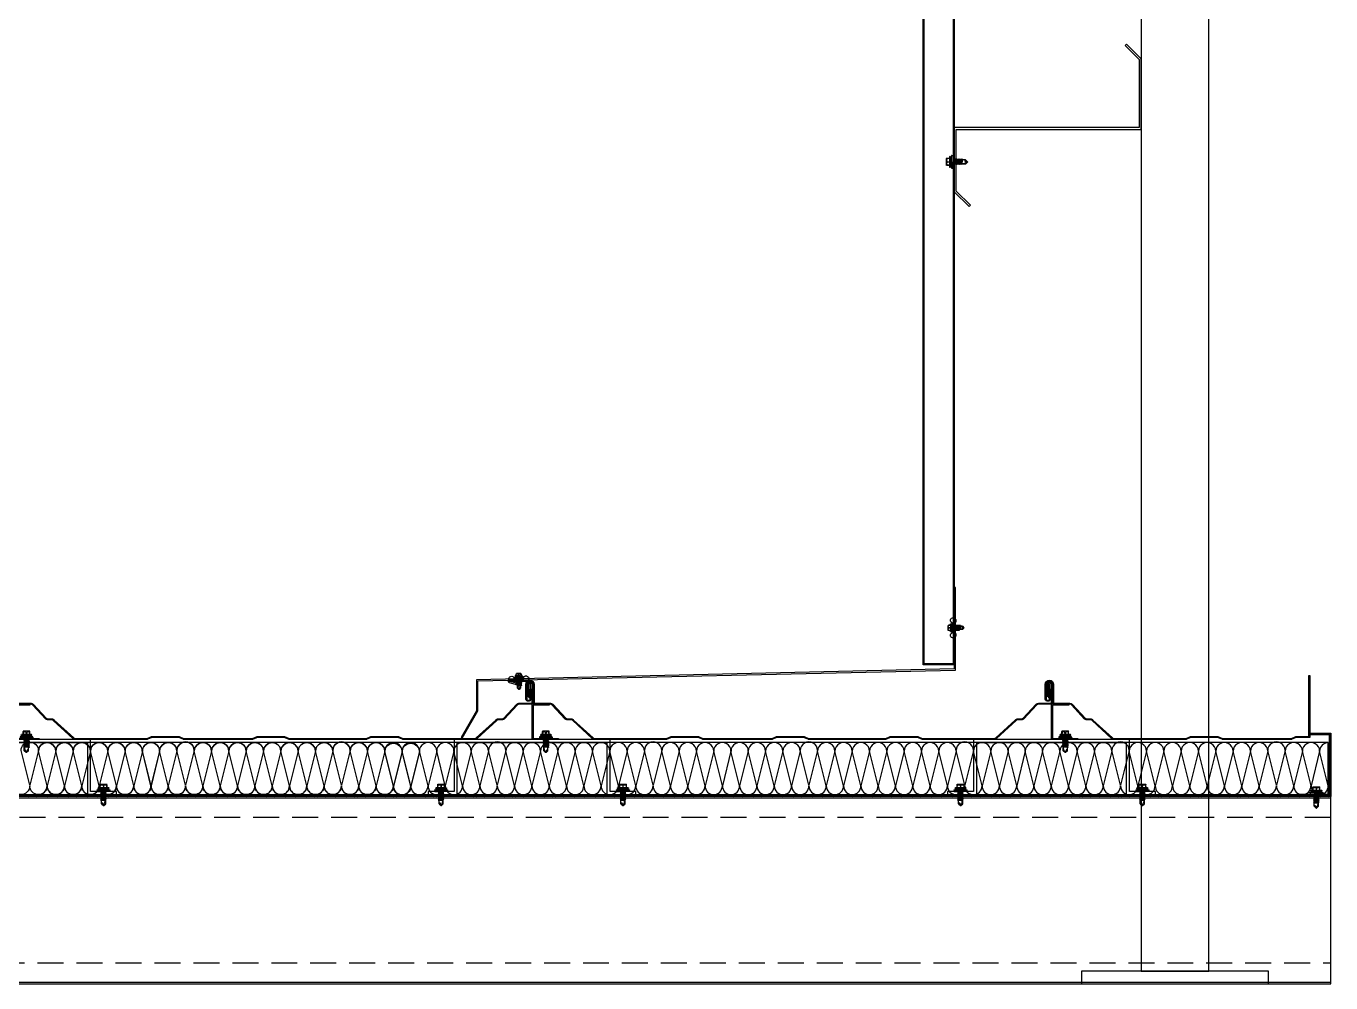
# Model space of a CAD drawing. Header units: inches. Extents: x 315041 to 662841, y -45540 to -35018.
# Drawn here: x 330966.52 to 330979.08, y -36212.27 to -36203.06 of the extents above; entities that cross this region are included whole.
import ezdxf

# ---------------------------------------------------------------- set-up
doc = ezdxf.new("R2010")
doc.units = ezdxf.units.IN
doc.header["$MEASUREMENT"] = 0
doc.linetypes.add('HIDDEN', pattern=[0.375, 0.25, -0.125])
for name, color, linetype in [('2', 2, 'Continuous'), ('3', 3, 'Continuous'), ('DIM', 8, 'Continuous'), ('flashing', 6, 'Continuous'), ('FLAT BAR', 1, 'Continuous'), ('STRUCTURE', 1, 'Continuous')]:
    doc.layers.add(name, color=color, linetype=linetype)

# ---------------------------------------------------------------- blocks, each defined once
blk = doc.blocks.new('Short_Self_drilling')
at = {"layer": 'STRUCTURE', "color": 1, "linetype": 'Continuous'}
for p, q in [((6.4, 1.7), (-6.4, 1.7)), ((5.1, 3.8), (-5.1, 3.8)), ((-2.6, 2.9), (-5.1, 2.9)), ((-3.4, 3.8), (-3.4, 6.8)), ((3, 7.2), (-3, 7.2)), ((2.6, 2.9), (-2.6, 2.9)), ((-2.1, 2.8), (-2.1, 2.9)), ((6.3, 0), (0, 0)), ((2.2, 2.8), (2.2, 2.9)), ((2.2, -0.5), (2.2, 0)), ((5.1, 2.9), (2.6, 2.9)), ((3.4, 3.8), (3.4, 6.8)), ((3, -1.2), (-2.7, -0.2)), ((3, -2.7), (-2.7, -1.8)), ((3, -4.2), (-2.7, -3.3)), ((3, -5.8), (-2.7, -4.8)), ((3, -7.3), (-2.7, -6.3)), ((-1.9, -8), (-2.7, -7.9)), ((-2.1, -1.4), (-2.1, -0.9)), ((-2.1, -2.9), (-2.1, -2.4)), ((-2.1, -4.4), (-2.1, -3.9)), ((-2.1, -6), (-2.1, -5.4)), ((-2.1, -7.5), (-2.1, -7)), ((-2.1, -12.3), (-2.1, -8.5)), ((3, -8.8), (-1.1, -8.1)), ((2.1, -12.3), (2.1, -9.1)), ((2.2, -2), (2.2, -1.5)), ((2.2, -3.6), (2.2, -3)), ((2.2, -5.1), (2.2, -4.6)), ((2.2, -6.6), (2.2, -6.1)), ((2.2, -8.1), (2.2, -7.6))]:
    blk.add_line(p, q, dxfattribs=at)
blk.add_lwpolyline([(6.4, 1.3), (6.4, 1.7), (2.1, 2.8), (-2.1, 2.8), (-6.4, 1.7), (-6.4, 1.3)], close=True, dxfattribs=at)
for points in [[(-6.4, 1.3, -0.088869), (-6.3, 0), (0, 0)], [(-0.1, 3.8), (-0.3, 6.2, 0.338878), (-3.1, 6.2), (-3.3, 3.8)], [(3.3, 3.8), (3.1, 6.2, 0.338878), (0.3, 6.2), (0.1, 3.8)], [(2.1, -12.3), (0.2, -14.2, -0.333596), (-0.2, -14.2), (-2.1, -12.3)], [(-0.1, -14), (-1, -12.2, -0.148657), (-1.4, -11.2), (-2, -7.7, -0.815006), (-1.2, -7.8, 0.150833), (-0.8, -8.7)], [(2.1, -12.3), (1.7, -11.7, 0.52242), (0.9, -11.7), (-0.2, -14.2)]]:
    blk.add_lwpolyline(points, format="xyb", dxfattribs=at)
for points in [[(3, -1.2), (2.2, -1.5), (-2.1, -0.8), (-2.7, -0.2), (-2.4, 0)], [(3, -2.7), (2.2, -3), (-2.1, -2.4), (-2.7, -1.8), (-2.1, -1.4), (2.2, -2), (3, -2.7)], [(3, -4.2), (2.2, -4.6), (-2.1, -3.9), (-2.7, -3.3), (-2.1, -2.9), (2.2, -3.6), (3, -4.2)], [(3, -5.8), (2.2, -6.1), (-2.1, -5.4), (-2.7, -4.8), (-2.1, -4.4), (2.2, -5.1), (3, -5.8)], [(3, -7.3), (2.2, -7.6), (-2.1, -7), (-2.7, -6.3), (-2.1, -6), (2.2, -6.6), (3, -7.3)], [(-1.8, -8.5), (-2.1, -8.5), (-2.7, -7.9), (-2.1, -7.5), (-1.8, -7.5)], [(-1.3, -7.6), (2.2, -8.1), (3, -8.8)], [(-1.2, 0), (2.2, -0.5), (3, -1.2)], [(3, -8.8), (2.2, -9.1), (-0.8, -8.7)]]:
    blk.add_lwpolyline(points, dxfattribs=at)
for centre, radius, start, end in [((-5, 3.3), 0.455, 109.7949, 250.2674), ((-3, 6.8), 0.429, 90.0311, 180.0311), ((3, 6.8), 0.429, 0.0311, 90.0311), ((5.1, 3.3), 0.435, 279.7276, 80.3347), ((10, 0.2), 3.74, 162.2963, 182.6103)]:
    blk.add_arc(centre, radius, start, end, dxfattribs=at)
blk = doc.blocks.new('A$C5F901649')
at = {"color": 3, "ltscale": 15}
blk.add_lwpolyline([(39.21, 32.56), (34, 32.56, -0.414214), (33.67, 32.9), (33.67, 38.9, 1), (31.67, 38.9), (31.67, 34.1, 0.564916), (32.66, 34.1), (32.66, 36.75), (33, 36.75), (33, 34.1, -0.737932), (31.33, 34.1), (31.33, 38.9, -1), (34, 38.9), (34, 32.9), (39.21, 32.9, -0.207596), (39.94, 32.58), (44.21, 28.01, 0.207596), (44.46, 27.91), (45.82, 27.91, -0.246585), (46.64, 27.48), (52.91, 21.72, 0.246585), (53.18, 21.58), (76.37, 21.58, 0.095415), (76.49, 21.6), (77.92, 22.17, -0.095415), (78.29, 22.24), (86.37, 22.24, -0.095415), (86.74, 22.17), (88.17, 21.6, 0.095415), (88.29, 21.58), (110.2, 21.58, 0.095415), (110.33, 21.6), (111.76, 22.17, -0.095415), (112.13, 22.24), (120.2, 22.24, -0.095415), (120.58, 22.17), (122, 21.6, 0.095415), (122.13, 21.58), (146.7, 21.58, 0.095415), (146.83, 21.6), (148.26, 22.17, -0.095415), (148.63, 22.24), (156.7, 22.24, -0.095415), (157.08, 22.17), (158.5, 21.6, 0.095415), (158.63, 21.58), (181.82, 21.58, 0.246585), (182.09, 21.72), (188.36, 27.48, -0.246585), (189.18, 27.91), (190.54, 27.91, 0.207596), (190.79, 28.01), (195.06, 32.58, -0.207596), (195.79, 32.9), (200, 32.9), (200, 38.91, 1), (199.33, 38.91), (199.33, 34.91, 1), (199.52, 34.91, -0.067331), (199.35, 35.94), (199.35, 37.32), (199.67, 37.32), (199.67, 35.96, 0.039103), (199.86, 34.91, -1), (199, 34.91), (199, 38.91, -1), (200.33, 38.91), (200.33, 32.9, -0.414214), (200, 32.56), (195.79, 32.56, 0.207596), (195.3, 32.35), (191.03, 27.79, -0.207596), (190.54, 27.58), (189.18, 27.58, 0.246585), (188.63, 27.29), (182.36, 21.53, -0.246585), (181.82, 21.24), (158.63, 21.24, -0.095415), (158.38, 21.29), (156.95, 21.86, 0.095415), (156.7, 21.91), (148.63, 21.91, 0.095415), (148.38, 21.86), (146.95, 21.29, -0.095415), (146.7, 21.24), (122.13, 21.24, -0.095415), (121.88, 21.29), (120.45, 21.86, 0.095415), (120.2, 21.91), (112.13, 21.91, 0.095415), (111.88, 21.86), (110.45, 21.29, -0.095415), (110.2, 21.24), (88.29, 21.24, -0.095415), (88.05, 21.29), (86.62, 21.86, 0.095415), (86.37, 21.91), (78.29, 21.91, 0.095415), (78.05, 21.86), (76.62, 21.29, -0.095415), (76.37, 21.24), (53.18, 21.24, -0.246585), (52.63, 21.53), (46.36, 27.29, 0.246585), (45.82, 27.58), (44.46, 27.58, -0.207596), (43.97, 27.79), (39.7, 32.35, 0.207596)], format="xyb", close=True, dxfattribs=at)
at = {"layer": 'FLAT BAR'}
blk.add_lwpolyline([(33.33, 38.9, 1), (32, 38.9), (32, 35.02), (31.67, 35.02), (31.67, 38.9, -1), (33.67, 38.9), (33.67, 32.56), (38.85, 32.56), (38.85, 32.23), (33.67, 32.23), (33.67, 21.58), (41.82, 21.58), (41.82, 21.24), (33.33, 21.24)], format="xyb", close=True, dxfattribs=at)
at = {"layer": 'FLAT BAR', "linetype": 'Continuous'}
blk.add_lwpolyline([(66.67, 4.58), (58.33, 4.58), (58.33, 21.24), (8.33, 21.24), (8.33, 4.58), (0, 4.58), (0, 3.58), (9.33, 3.58), (9.33, 20.24), (57.33, 20.24), (57.33, 3.58), (66.67, 3.58)], close=True, dxfattribs=at)
at = {"color": 1}
for p, xscale, yscale, zscale, rotation in [((37.74, 21.58), 0.3199999990920701, 0.3200000000651926, 0.3200000002560967, 359.9688729036745), ((4.17, 4.58), -0.3200000000824856, 0.3199999998323619, 0.32, 0.03112738804631476), ((62.5, 4.58), -0.3200000000824856, 0.3199999998323619, 0.32, 0.03112738804631476)]:
    blk.add_blockref('Short_Self_drilling', p, dxfattribs=dict(at, xscale=xscale, yscale=yscale, zscale=zscale, rotation=rotation))
blk = doc.blocks.new('A$C2213260D')
at = {"color": 9, "ltscale": 0.5}
for points in [[(266.66, 8.46, -1), (270, 8.46), (268.33, 1.8)], [(296.66, 8.46, -1), (300, 8.46), (298.33, 1.8)], [(326.66, 8.46, -1), (330, 8.46), (328.33, 1.8)], [(270, 8.33, -1), (273.33, 8.33), (271.67, 1.67)], [(276.67, 8.33), (275, 1.67), (273.33, 8.33, -1)], [(276.67, 8.33, -1), (280, 8.33), (278.33, 1.67)], [(280, 8.33, -1), (283.33, 8.33), (281.67, 1.67)], [(286.67, 8.33), (285, 1.67), (283.33, 8.33, -1)], [(286.67, 8.33, -1), (290, 8.33), (288.33, 1.67)], [(290, 8.33, -1), (293.33, 8.33), (291.67, 1.67)], [(296.67, 8.33), (295, 1.67), (293.33, 8.33, -1)], [(300, 8.33, -1), (303.33, 8.33), (301.67, 1.67)], [(306.67, 8.33), (305, 1.67), (303.33, 8.33, -1)], [(306.67, 8.33, -1), (310, 8.33), (308.33, 1.67)], [(310, 8.33, -1), (313.33, 8.33), (311.67, 1.67)], [(316.67, 8.33), (315, 1.67), (313.33, 8.33, -1)], [(316.67, 8.33, -1), (320, 8.33), (318.33, 1.67)], [(320, 8.33, -1), (323.33, 8.33), (321.67, 1.67)], [(326.67, 8.33), (325, 1.67), (323.33, 8.33, -1)], [(330, 8.33, -1), (333.33, 8.33), (331.67, 1.67)], [(333.33, 8.33, -1), (336.67, 8.33), (335, 1.67)], [(336.67, 8.2, -1), (340.01, 8.2), (338.34, 1.54)], [(340.01, 8.2, -1), (343.34, 8.2), (341.67, 1.54)]]:
    blk.add_lwpolyline(points, format="xyb", close=True, dxfattribs=at)
for points in [[(270, 0, -0.414214), (268.33, 1.67, -1), (265, 1.67, -1), (261.67, 1.67, -1), (258.33, 1.67)], [(278.33, 1.67, -1), (275, 1.67, -1), (271.67, 1.67, -0.414214), (270, 0, -0.414214)], [(288.33, 1.67, -1), (285, 1.67, -1), (281.67, 1.67, -1), (278.33, 1.67)], [(300, 0, -0.414214), (298.33, 1.67, -1), (295, 1.67, -1), (291.67, 1.67, -1), (288.33, 1.67)], [(308.33, 1.67, -1), (305, 1.67, -1), (301.67, 1.67, -0.414214), (300, 0, -0.414214)], [(318.33, 1.67, -1), (315, 1.67, -1), (311.67, 1.67, -1), (308.33, 1.67)], [(330, 0, -0.414214), (328.33, 1.67, -1), (325, 1.67, -1), (321.67, 1.67, -1), (318.33, 1.67)], [(338.33, 1.67, -1), (335, 1.67, -1), (331.67, 1.67, -0.414214), (330, 0, -0.414214)], [(341.67, 1.54, -1), (338.34, 1.54)]]:
    blk.add_lwpolyline(points, format="xyb", dxfattribs=at)
blk = doc.blocks.new('SideLap')
at = {"layer": 'STRUCTURE', "color": 1, "linetype": 'Continuous'}
for p, q in [((15, 16), (0, 0)), ((20, 6), (0, -3)), ((15, 16), (20, 12)), ((15, 16), (40, 16)), ((42, 30), (40, 16)), ((40, 16), (44, -8)), ((48, 16), (42, 30)), ((42, 30), (48, -10)), ((52, -11), (48, 16)), ((48, 16), (52, 16)), ((54, 30), (52, 16)), ((52, 16), (57, -18)), ((60, 16), (54, 30)), ((54, 30), (64, -33)), ((65, -18), (60, 16)), ((60, 16), (64, 16)), ((66, 30), (64, 16)), ((64, 16), (69, -18)), ((72, 16), (66, 30)), ((66, 30), (76, -33)), ((77, -18), (72, 16)), ((72, 16), (76, 16)), ((78, 31), (76, 16)), ((76, 16), (81, -18)), ((84, 16), (78, 31)), ((78, 31), (88, -33)), ((89, -18), (84, 16)), ((84, 16), (88, 16)), ((90, 30), (88, 16)), ((88, 16), (93, -18)), ((96, 16), (90, 30)), ((90, 30), (100, -33)), ((101, -18), (96, 16)), ((96, 16), (100, 16)), ((102, 30), (100, 16)), ((100, 16), (105, -18)), ((108, 16), (102, 30)), ((102, 30), (112, -33)), ((112, -11), (108, 16)), ((108, 16), (112, 16)), ((112, -51), (112, 48)), ((122, -52), (122, 49)), ((122, 49), (126, 49)), ((126, 49), (134, 16)), ((126, 49), (126, -52)), ((134, 16), (134, -18)), ((134, 16), (135, 16)), ((135, 39), (135, 19)), ((135, 19), (135, -22)), ((142, 39), (142, -42)), ((142, 26), (165, 26)), ((142, 25), (161, 23)), ((161, 1), (142, -1)), ((169, 22), (169, -25)), ((0, -3), (15, -18)), ((2, -2), (16, -10)), ((15, -18), (45, -18)), ((24, -12), (51, -17)), ((45, -16), (45, -18)), ((45, -18), (52, -33)), ((49, -16), (52, -33)), ((52, -33), (53, -18)), ((53, -18), (53, -16)), ((53, -18), (57, -18)), ((57, -18), (64, -33)), ((64, -33), (65, -18)), ((65, -18), (69, -18)), ((69, -18), (76, -33)), ((76, -33), (77, -18)), ((77, -18), (81, -18)), ((81, -18), (88, -33)), ((88, -33), (89, -18)), ((89, -18), (93, -18)), ((93, -18), (100, -33)), ((100, -33), (101, -18)), ((101, -18), (105, -18)), ((105, -18), (112, -33)), ((112, -33), (112, -20)), ((126, -52), (122, -52)), ((134, -18), (126, -52)), ((134, -18), (135, -18)), ((135, -22), (135, -42)), ((142, -2), (161, -4)), ((161, -26), (142, -28)), ((142, -28), (165, -28))]:
    blk.add_line(p, q, dxfattribs=at)
for centre, radius, start, end in [((18, 9), 3.99, 304.2302, 54.5641), ((113, 77), 29.4, 267.4208, 287.7348), ((138, 39), 3.42, 9.6964, 170.3036), ((147, 12), 18.2, 322.5592, 37.4408), ((165, 22), 3.38, 0, 90), ((2, -1), 2.24, 141.6348, 215.4287), ((24, 2), 14.9, 234.0048, 267.8268), ((52, 2), 13, 231.0825, 265.3922), ((51, -14), 2.99, 285.9762, 82.6971), ((113, -80), 29.4, 72.2652, 92.5792), ((138, -41), 3.59, 199.7637, 340.2363), ((147, -15), 18.2, 322.5592, 37.4408), ((165, -25), 3.38, 270, 0)]:
    blk.add_arc(centre, radius, start, end, dxfattribs=at)

msp = doc.modelspace()

# ---------------------------------------------------------------- hatches: boundary and pattern name
at = {"true_color": 0xfb0414}
h = msp.add_hatch(dxfattribs=at)
h.set_pattern_fill('ANSI31', color=1, scale=0.09, angle=90, style=0)
h.set_pattern_definition([(135, (320609.081303, -35632.887651), (-0.007954951288, -0.007954951288), [])])
h.paths.add_polyline_path([(330978.7791, -36210.4496), (330979.0641, -36210.4496), (330979.0641, -36209.8796), (330978.8791, -36209.8796), (330978.8791, -36209.8646), (330979.0791, -36209.8646), (330979.0791, -36210.4646), (330978.7791, -36210.4646)])
at = {"true_color": 0xf2ee0d}
h = msp.add_hatch(dxfattribs=at)
h.set_pattern_fill('ANSI37,_O', color=2, scale=0.12)
h.set_pattern_definition([(135, (340666.956989, -35126.134726), (0.010606601718, 0.010606601718), []), (45, (340666.956989, -35126.134726), (0.010606601718, -0.010606601718), [])])
h.paths.add_polyline_path([(330926.1295, -36210.4746), (330926.1295, -36210.4646), (330979.0791, -36210.4646), (330979.0791, -36210.4746)])

# ---------------------------------------------------------------- linework, layer by layer
at = {"color": 9, "ltscale": 0.5}
for p, q in [((330966.7208, -36210.3713), (330966.6375, -36210.038)), ((330966.8041, -36210.038), (330966.7208, -36210.3713)), ((330966.8875, -36210.3713), (330966.8041, -36210.038)), ((330966.9708, -36210.038), (330966.8875, -36210.3713)), ((330967.0541, -36210.3713), (330966.9708, -36210.038)), ((330967.1375, -36210.038), (330967.0541, -36210.3713)), ((330967.2208, -36210.3713), (330967.1375, -36210.038)), ((330967.3041, -36210.038), (330967.2208, -36210.3713)), ((330967.3875, -36210.3713), (330967.3041, -36210.038)), ((330967.4708, -36210.038), (330967.3875, -36210.3713)), ((330967.5541, -36210.3713), (330967.4708, -36210.038)), ((330967.6375, -36210.038), (330967.5541, -36210.3713)), ((330967.7208, -36210.3713), (330967.6375, -36210.038)), ((330967.8041, -36210.038), (330967.7208, -36210.3713)), ((330967.8875, -36210.3713), (330967.8041, -36210.038)), ((330967.9708, -36210.038), (330967.8875, -36210.3713)), ((330968.0539, -36210.3648), (330967.9706, -36210.0315)), ((330968.1372, -36210.0315), (330968.0539, -36210.3648)), ((330968.2208, -36210.3713), (330968.1375, -36210.038)), ((330968.3041, -36210.038), (330968.2208, -36210.3713)), ((330968.3875, -36210.3713), (330968.3041, -36210.038)), ((330968.4708, -36210.038), (330968.3875, -36210.3713)), ((330968.5541, -36210.3713), (330968.4708, -36210.038)), ((330968.6375, -36210.038), (330968.5541, -36210.3713)), ((330968.7208, -36210.3713), (330968.6375, -36210.038)), ((330968.8041, -36210.038), (330968.7208, -36210.3713)), ((330968.8875, -36210.3713), (330968.8041, -36210.038)), ((330968.9708, -36210.038), (330968.8875, -36210.3713)), ((330969.0541, -36210.3713), (330968.9708, -36210.038)), ((330969.1375, -36210.038), (330969.0541, -36210.3713)), ((330969.2208, -36210.3713), (330969.1375, -36210.038)), ((330969.3041, -36210.038), (330969.2208, -36210.3713)), ((330969.3875, -36210.3713), (330969.3041, -36210.038)), ((330969.4708, -36210.038), (330969.3875, -36210.3713)), ((330969.5539, -36210.3648), (330969.4706, -36210.0315)), ((330969.6372, -36210.0315), (330969.5539, -36210.3648)), ((330969.7208, -36210.3713), (330969.6375, -36210.038)), ((330969.8041, -36210.038), (330969.7208, -36210.3713)), ((330969.8875, -36210.3713), (330969.8041, -36210.038)), ((330969.9708, -36210.038), (330969.8875, -36210.3713)), ((330970.0541, -36210.3713), (330969.9708, -36210.038)), ((330970.1375, -36210.038), (330970.0541, -36210.3713)), ((330970.2208, -36210.3713), (330970.1375, -36210.038)), ((330970.3041, -36210.038), (330970.2208, -36210.3713)), ((330970.3875, -36210.3713), (330970.3041, -36210.038)), ((330970.4708, -36210.038), (330970.3875, -36210.3713)), ((330970.5541, -36210.3713), (330970.4708, -36210.038)), ((330970.6375, -36210.038), (330970.5541, -36210.3713)), ((330970.7208, -36210.3713), (330970.6375, -36210.038)), ((330970.8041, -36210.038), (330970.7208, -36210.3713)), ((330970.8875, -36210.3713), (330970.8041, -36210.038)), ((330970.9708, -36210.038), (330970.8875, -36210.3713)), ((330971.0539, -36210.3648), (330970.9706, -36210.0315)), ((330971.1372, -36210.0315), (330971.0539, -36210.3648)), ((330971.2208, -36210.3713), (330971.1375, -36210.038)), ((330971.3041, -36210.038), (330971.2208, -36210.3713)), ((330971.3875, -36210.3713), (330971.3041, -36210.038)), ((330971.4708, -36210.038), (330971.3875, -36210.3713)), ((330971.5541, -36210.3713), (330971.4708, -36210.038)), ((330971.6375, -36210.038), (330971.5541, -36210.3713)), ((330971.7208, -36210.3713), (330971.6375, -36210.038)), ((330971.8041, -36210.038), (330971.7208, -36210.3713)), ((330971.8875, -36210.3713), (330971.8041, -36210.038)), ((330971.9708, -36210.038), (330971.8875, -36210.3713)), ((330972.0541, -36210.3713), (330971.9708, -36210.038)), ((330972.1375, -36210.038), (330972.0541, -36210.3713)), ((330972.2208, -36210.3713), (330972.1375, -36210.038)), ((330972.3041, -36210.038), (330972.2208, -36210.3713)), ((330972.3875, -36210.3713), (330972.3041, -36210.038)), ((330972.4708, -36210.038), (330972.3875, -36210.3713)), ((330972.5539, -36210.3648), (330972.4706, -36210.0315)), ((330972.6372, -36210.0315), (330972.5539, -36210.3648)), ((330972.7208, -36210.3713), (330972.6375, -36210.038)), ((330972.8041, -36210.038), (330972.7208, -36210.3713)), ((330972.8875, -36210.3713), (330972.8041, -36210.038)), ((330972.9708, -36210.038), (330972.8875, -36210.3713)), ((330973.0541, -36210.3713), (330972.9708, -36210.038)), ((330973.1375, -36210.038), (330973.0541, -36210.3713)), ((330973.2208, -36210.3713), (330973.1375, -36210.038)), ((330973.3041, -36210.038), (330973.2208, -36210.3713)), ((330973.3875, -36210.3713), (330973.3041, -36210.038)), ((330973.4708, -36210.038), (330973.3875, -36210.3713)), ((330973.5541, -36210.3713), (330973.4708, -36210.038)), ((330973.6375, -36210.038), (330973.5541, -36210.3713)), ((330973.7208, -36210.3713), (330973.6375, -36210.038)), ((330973.8041, -36210.038), (330973.7208, -36210.3713)), ((330973.8875, -36210.3713), (330973.8041, -36210.038)), ((330973.9708, -36210.038), (330973.8875, -36210.3713)), ((330974.0539, -36210.3648), (330973.9706, -36210.0315)), ((330974.1372, -36210.0315), (330974.0539, -36210.3648)), ((330974.2208, -36210.3713), (330974.1375, -36210.038)), ((330974.3041, -36210.038), (330974.2208, -36210.3713)), ((330974.3875, -36210.3713), (330974.3041, -36210.038)), ((330974.4708, -36210.038), (330974.3875, -36210.3713)), ((330974.5541, -36210.3713), (330974.4708, -36210.038)), ((330974.6375, -36210.038), (330974.5541, -36210.3713)), ((330974.7208, -36210.3713), (330974.6375, -36210.038)), ((330974.8041, -36210.038), (330974.7208, -36210.3713)), ((330974.8875, -36210.3713), (330974.8041, -36210.038)), ((330974.9708, -36210.038), (330974.8875, -36210.3713)), ((330975.0541, -36210.3713), (330974.9708, -36210.038)), ((330975.1375, -36210.038), (330975.0541, -36210.3713)), ((330975.2208, -36210.3713), (330975.1375, -36210.038)), ((330975.3041, -36210.038), (330975.2208, -36210.3713)), ((330975.3875, -36210.3713), (330975.3041, -36210.038)), ((330975.4708, -36210.038), (330975.3875, -36210.3713)), ((330975.5539, -36210.3648), (330975.4706, -36210.0315)), ((330975.6372, -36210.0315), (330975.5539, -36210.3648)), ((330975.7208, -36210.3713), (330975.6375, -36210.038)), ((330975.8041, -36210.038), (330975.7208, -36210.3713)), ((330975.8875, -36210.3713), (330975.8041, -36210.038)), ((330975.9708, -36210.038), (330975.8875, -36210.3713)), ((330976.0541, -36210.3713), (330975.9708, -36210.038)), ((330976.1375, -36210.038), (330976.0541, -36210.3713)), ((330976.2208, -36210.3713), (330976.1375, -36210.038)), ((330976.3041, -36210.038), (330976.2208, -36210.3713)), ((330976.3875, -36210.3713), (330976.3041, -36210.038)), ((330976.4708, -36210.038), (330976.3875, -36210.3713)), ((330976.5541, -36210.3713), (330976.4708, -36210.038)), ((330976.6375, -36210.038), (330976.5541, -36210.3713)), ((330976.7208, -36210.3713), (330976.6375, -36210.038)), ((330976.8041, -36210.038), (330976.7208, -36210.3713)), ((330976.8875, -36210.3713), (330976.8041, -36210.038)), ((330976.9708, -36210.038), (330976.8875, -36210.3713)), ((330977.0539, -36210.3648), (330976.9706, -36210.0315)), ((330977.1372, -36210.0315), (330977.0539, -36210.3648)), ((330977.2208, -36210.3713), (330977.1375, -36210.038)), ((330977.3041, -36210.038), (330977.2208, -36210.3713)), ((330977.3875, -36210.3713), (330977.3041, -36210.038)), ((330977.4708, -36210.038), (330977.3875, -36210.3713)), ((330977.5541, -36210.3713), (330977.4708, -36210.038)), ((330977.6375, -36210.038), (330977.5541, -36210.3713)), ((330977.7208, -36210.3713), (330977.6375, -36210.038)), ((330977.8041, -36210.038), (330977.7208, -36210.3713)), ((330977.8875, -36210.3713), (330977.8041, -36210.038)), ((330977.9708, -36210.038), (330977.8875, -36210.3713)), ((330978.0541, -36210.3713), (330977.9708, -36210.038)), ((330978.1375, -36210.038), (330978.0541, -36210.3713)), ((330978.2208, -36210.3713), (330978.1375, -36210.038)), ((330978.3041, -36210.038), (330978.2208, -36210.3713)), ((330978.3875, -36210.3713), (330978.3041, -36210.038)), ((330978.4708, -36210.038), (330978.3875, -36210.3713)), ((330978.5539, -36210.3648), (330978.4706, -36210.0315)), ((330978.6372, -36210.0315), (330978.5539, -36210.3648)), ((330978.7208, -36210.3713), (330978.6375, -36210.038)), ((330978.8041, -36210.038), (330978.7208, -36210.3713)), ((330978.8875, -36210.3713), (330978.8041, -36210.038)), ((330978.9708, -36210.038), (330978.8875, -36210.3713)), ((330979.0541, -36210.3713), (330978.9708, -36210.038))]:
    msp.add_line(p, q, dxfattribs=at)
at = {"color": 94}
for points in [[(330975.6088, -36204.7836), (330975.4729, -36204.6478), (330975.4729, -36204.0546), (330977.2539, -36204.0546), (330977.2539, -36203.3746), (330977.1125, -36203.2332), (330977.099, -36203.2466), (330977.2349, -36203.3825), (330977.2349, -36204.0356), (330975.4539, -36204.0356), (330975.4539, -36204.6556), (330975.5953, -36204.7971), (330975.6088, -36204.7836)], [(330979.0791, -36210.4896), (330926.1295, -36210.4896)], [(330926.1295, -36212.2596), (330979.0791, -36212.2596)]]:
    msp.add_lwpolyline(points, dxfattribs=at)
at = {"color": 3, "ltscale": 15}
msp.add_lwpolyline([(330971.3695, -36209.3546), (330971.1699, -36209.3546, 1), (330971.169, -36209.375), (330971.2483, -36209.3977), (330971.2492, -36209.3876), (330971.1699, -36209.3648), (330971.3695, -36209.3648)], format="xyb", dxfattribs=at)
msp.add_lwpolyline([(330978.8761, -36209.9045), (330978.7533, -36209.9045, 0.0954146), (330978.7459, -36209.9059), (330978.703, -36209.9231, -0.0954146), (330978.6956, -36209.9245), (330978.0383, -36209.9245, -0.0954146), (330978.0309, -36209.9231), (330977.988, -36209.9059, 0.0954146), (330977.9806, -36209.9045), (330977.7383, -36209.9045, 0.0954146), (330977.7309, -36209.9059), (330977.688, -36209.9231, -0.0954146), (330977.6806, -36209.9245), (330976.985, -36209.9245, -0.2465848), (330976.9685, -36209.9159), (330976.7804, -36209.7431, 0.2465848), (330976.764, -36209.7345), (330976.7231, -36209.7345, -0.2075965), (330976.7085, -36209.7282), (330976.5804, -36209.5912, 0.2075965), (330976.5658, -36209.5848), (330976.4095, -36209.5848, -0.4142136), (330976.3995, -36209.5748), (330976.3995, -36209.3946, 1), (330976.3395, -36209.3946), (330976.3395, -36209.5389, 0.564916), (330976.3692, -36209.5389), (330976.3692, -36209.4592), (330976.3794, -36209.4592), (330976.3794, -36209.5389, -0.737932), (330976.3295, -36209.5389), (330976.3295, -36209.3946, -1), (330976.4095, -36209.3946), (330976.4095, -36209.5748), (330976.5658, -36209.5748, -0.2075965), (330976.5877, -36209.5843), (330976.7158, -36209.7213, 0.2075965), (330976.7231, -36209.7245), (330976.764, -36209.7245, -0.2465848), (330976.7887, -36209.7375), (330976.9767, -36209.9102, 0.2465848), (330976.985, -36209.9145), (330977.6806, -36209.9145, 0.0954146), (330977.6843, -36209.9138), (330977.7272, -36209.8966, -0.0954146), (330977.7383, -36209.8945), (330977.9806, -36209.8945, -0.0954146), (330977.9918, -36209.8966), (330978.0346, -36209.9138, 0.0954146), (330978.0383, -36209.9145), (330978.6956, -36209.9145, 0.0954146), (330978.6993, -36209.9138), (330978.7422, -36209.8966, -0.0954146), (330978.7533, -36209.8945), (330978.8661, -36209.8945), (330978.8661, -36209.3099), (330978.8761, -36209.3099), (330978.8761, -36209.9045)], format="xyb", close=True, dxfattribs=at)
at = {"color": 1, "true_color": 0xfb0414}
msp.add_lwpolyline([(330978.7791, -36210.4496), (330979.0641, -36210.4496), (330979.0641, -36209.8796), (330978.8791, -36209.8796), (330978.8791, -36209.8646), (330979.0791, -36209.8646), (330979.0791, -36210.4646), (330978.7791, -36210.4646)], close=True, dxfattribs=at)
at = {"color": 8}
msp.add_lwpolyline([(330953.1375, -36209.9546), (330953.1375, -36210.4546), (330979.0518, -36210.4546), (330979.0518, -36209.9546)], close=True, dxfattribs=at)
at = {"color": 2, "true_color": 0xf2ee0d}
msp.add_lwpolyline([(330926.1295, -36210.4746), (330926.1295, -36210.4646), (330979.0791, -36210.4646), (330979.0791, -36210.4746)], close=True, dxfattribs=at)
at = {"color": 94}
msp.add_lwpolyline([(330979.0791, -36210.4746), (330926.1295, -36210.4746), (330926.1295, -36212.2746), (330979.0791, -36212.2746)], close=True, dxfattribs=at)
at = {"color": 94, "linetype": 'HIDDEN'}
for points in [[(330979.0791, -36210.6746), (330926.1295, -36210.6746)], [(330926.1295, -36212.0746), (330979.0791, -36212.0746)]]:
    msp.add_lwpolyline(points, dxfattribs=at)
at = {"color": 2}
msp.add_lwpolyline([(330976.6788, -36212.2746), (330978.479, -36212.2746), (330978.479, -36212.1546), (330976.6788, -36212.1546)], close=True, dxfattribs=at)
at = {"color": 9, "ltscale": 0.5}
for centre, major_axis, start_param, end_param in [((330966.7208, -36210.038), (0.0589, 0.0589), 5.4977871, 8.6393798), ((330966.8875, -36210.038), (0.0589, 0.0589), 5.4977871, 8.6393798), ((330967.0541, -36210.038), (-0.0589, 0.0589), 3.9269908, 7.0685835), ((330967.2208, -36210.038), (0.0589, 0.0589), 5.4977871, 8.6393798), ((330967.3875, -36210.038), (0.0589, 0.0589), 5.4977871, 8.6393798), ((330967.5541, -36210.038), (-0.0589, 0.0589), 3.9269908, 7.0685835), ((330967.7208, -36210.038), (-0.0589, 0.0589), 3.9269908, 7.0685835), ((330967.8875, -36210.038), (0.0589, 0.0589), 5.4977871, 8.6393798), ((330968.0539, -36210.0315), (0.0589, 0.0589), 5.4977871, 8.6393798), ((330968.2208, -36210.038), (0.0589, 0.0589), 5.4977871, 8.6393798), ((330968.3875, -36210.038), (-0.0589, 0.0589), 3.9269908, 7.0685835), ((330968.5541, -36210.038), (0.0589, 0.0589), 5.4977871, 8.6393798), ((330968.7208, -36210.038), (-0.0589, 0.0589), 3.9269908, 7.0685835), ((330968.8875, -36210.038), (-0.0589, 0.0589), 3.9269908, 7.0685835), ((330969.0541, -36210.038), (-0.0589, 0.0589), 3.9269908, 7.0685835), ((330969.2208, -36210.038), (-0.0589, 0.0589), 3.9269908, 7.0685835), ((330969.3875, -36210.038), (-0.0589, 0.0589), 3.9269908, 7.0685835), ((330969.5539, -36210.0315), (0.0589, 0.0589), 5.4977871, 8.6393798), ((330969.7208, -36210.038), (0.0589, 0.0589), 5.4977871, 8.6393798), ((330969.8875, -36210.038), (0.0589, 0.0589), 5.4977871, 8.6393798), ((330970.0541, -36210.038), (0.0589, 0.0589), 5.4977871, 8.6393798), ((330970.2208, -36210.038), (0.0589, 0.0589), 5.4977871, 8.6393798), ((330970.3875, -36210.038), (0.0589, 0.0589), 5.4977871, 8.6393798), ((330970.5541, -36210.038), (-0.0589, 0.0589), 3.9269908, 7.0685835), ((330970.7208, -36210.038), (0.0589, 0.0589), 5.4977871, 8.6393798), ((330970.8875, -36210.038), (0.0589, 0.0589), 5.4977871, 8.6393798), ((330971.0539, -36210.0315), (0.0589, 0.0589), 5.4977871, 8.6393798), ((330971.2208, -36210.038), (0.0589, 0.0589), 5.4977871, 8.6393798), ((330971.3875, -36210.038), (0.0589, 0.0589), 5.4977871, 8.6393798), ((330971.5541, -36210.038), (-0.0589, 0.0589), 3.9269908, 7.0685835), ((330971.7208, -36210.038), (0.0589, 0.0589), 5.4977871, 8.6393798), ((330971.8875, -36210.038), (0.0589, 0.0589), 5.4977871, 8.6393798), ((330972.0541, -36210.038), (-0.0589, 0.0589), 3.9269908, 7.0685835), ((330972.2208, -36210.038), (-0.0589, 0.0589), 3.9269908, 7.0685835), ((330972.3875, -36210.038), (0.0589, 0.0589), 5.4977871, 8.6393798), ((330972.5539, -36210.0315), (0.0589, 0.0589), 5.4977871, 8.6393798), ((330972.7208, -36210.038), (0.0589, 0.0589), 5.4977871, 8.6393798), ((330972.8875, -36210.038), (-0.0589, 0.0589), 3.9269908, 7.0685835), ((330973.0541, -36210.038), (0.0589, 0.0589), 5.4977871, 8.6393798), ((330973.2208, -36210.038), (-0.0589, 0.0589), 3.9269908, 7.0685835), ((330973.3875, -36210.038), (-0.0589, 0.0589), 3.9269908, 7.0685835), ((330973.5541, -36210.038), (-0.0589, 0.0589), 3.9269908, 7.0685835), ((330973.7208, -36210.038), (-0.0589, 0.0589), 3.9269908, 7.0685835), ((330973.8875, -36210.038), (-0.0589, 0.0589), 3.9269908, 7.0685835), ((330974.0539, -36210.0315), (0.0589, 0.0589), 5.4977871, 8.6393798), ((330974.2208, -36210.038), (0.0589, 0.0589), 5.4977871, 8.6393798), ((330974.3875, -36210.038), (0.0589, 0.0589), 5.4977871, 8.6393798), ((330974.5541, -36210.038), (0.0589, 0.0589), 5.4977871, 8.6393798), ((330974.7208, -36210.038), (0.0589, 0.0589), 5.4977871, 8.6393798), ((330974.8875, -36210.038), (0.0589, 0.0589), 5.4977871, 8.6393798), ((330975.0541, -36210.038), (-0.0589, 0.0589), 3.9269908, 7.0685835), ((330975.2208, -36210.038), (0.0589, 0.0589), 5.4977871, 8.6393798), ((330975.3875, -36210.038), (0.0589, 0.0589), 5.4977871, 8.6393798), ((330975.5539, -36210.0315), (0.0589, 0.0589), 5.4977871, 8.6393798), ((330975.7208, -36210.038), (0.0589, 0.0589), 5.4977871, 8.6393798), ((330975.8875, -36210.038), (0.0589, 0.0589), 5.4977871, 8.6393798), ((330976.0541, -36210.038), (-0.0589, 0.0589), 3.9269908, 7.0685835), ((330976.2208, -36210.038), (0.0589, 0.0589), 5.4977871, 8.6393798), ((330976.3875, -36210.038), (0.0589, 0.0589), 5.4977871, 8.6393798), ((330976.5541, -36210.038), (-0.0589, 0.0589), 3.9269908, 7.0685835), ((330976.7208, -36210.038), (-0.0589, 0.0589), 3.9269908, 7.0685835), ((330976.8875, -36210.038), (0.0589, 0.0589), 5.4977871, 8.6393798), ((330977.0539, -36210.0315), (0.0589, 0.0589), 5.4977871, 8.6393798), ((330977.2208, -36210.038), (0.0589, 0.0589), 5.4977871, 8.6393798), ((330977.3875, -36210.038), (-0.0589, 0.0589), 3.9269908, 7.0685835), ((330977.5541, -36210.038), (0.0589, 0.0589), 5.4977871, 8.6393798), ((330977.7208, -36210.038), (-0.0589, 0.0589), 3.9269908, 7.0685835), ((330977.8875, -36210.038), (-0.0589, 0.0589), 3.9269908, 7.0685835), ((330978.0541, -36210.038), (-0.0589, 0.0589), 3.9269908, 7.0685835), ((330978.2208, -36210.038), (-0.0589, 0.0589), 3.9269908, 7.0685835), ((330978.3875, -36210.038), (-0.0589, 0.0589), 3.9269908, 7.0685835), ((330978.5539, -36210.0315), (0.0589, 0.0589), 5.4977871, 8.6393798), ((330978.7208, -36210.038), (0.0589, 0.0589), 5.4977871, 8.6393798), ((330978.8875, -36210.038), (0.0589, 0.0589), 5.4977871, 8.6393798), ((330979.0541, -36210.038), (0.0589, 0.0589), 7.0970295, 8.6393798), ((330966.6375, -36210.3713), (0.0589, 0.0589), 3.9269908, 5.4977871), ((330966.8041, -36210.3713), (-0.0589, 0.0589), 0.7853982, 3.9269908), ((330966.9708, -36210.3713), (-0.0589, 0.0589), 0.7853982, 3.9269908), ((330967.1375, -36210.3713), (-0.0589, 0.0589), 0.7853982, 3.9269908), ((330967.3041, -36210.3713), (-0.0589, 0.0589), 0.7853982, 3.9269908), ((330967.4708, -36210.3713), (-0.0589, 0.0589), 0.7853982, 3.9269908), ((330967.6375, -36210.3713), (0.0589, 0.0589), 2.3561945, 5.4977871), ((330967.8041, -36210.3713), (0.0589, 0.0589), 2.3561945, 5.4977871), ((330967.9708, -36210.3713), (-0.0589, 0.0589), 0.7853982, 3.9269908), ((330968.1375, -36210.3713), (0.0589, 0.0589), 2.3561945, 3.9269908), ((330968.1375, -36210.3713), (0.0589, 0.0589), 3.9269908, 5.4977871), ((330968.3041, -36210.3713), (0.0589, 0.0589), 2.3561945, 5.4977871), ((330968.4708, -36210.3713), (-0.0589, 0.0589), 0.7853982, 3.9269908), ((330968.6375, -36210.3713), (-0.0589, 0.0589), 0.7853982, 3.9269908), ((330968.8041, -36210.3713), (-0.0589, 0.0589), 0.7853982, 3.9269908), ((330968.9708, -36210.3713), (0.0589, 0.0589), 2.3561945, 5.4977871), ((330969.1375, -36210.3713), (-0.0589, 0.0589), 0.7853982, 3.9269908), ((330969.3041, -36210.3713), (-0.0589, 0.0589), 0.7853982, 3.9269908), ((330969.4708, -36210.3713), (-0.0589, 0.0589), 0.7853982, 3.9269908), ((330969.6375, -36210.3713), (-0.0589, 0.0589), 0.7853982, 2.3561945), ((330969.6375, -36210.3713), (-0.0589, 0.0589), 2.3561945, 3.9269908), ((330969.8041, -36210.3713), (-0.0589, 0.0589), 0.7853982, 3.9269908), ((330969.9708, -36210.3713), (0.0589, 0.0589), 2.3561945, 5.4977871), ((330970.1375, -36210.3713), (-0.0589, 0.0589), 0.7853982, 3.9269908), ((330970.3041, -36210.3713), (-0.0589, 0.0589), 0.7853982, 3.9269908), ((330970.4708, -36210.3713), (-0.0589, 0.0589), 0.7853982, 3.9269908), ((330970.6375, -36210.3713), (0.0589, 0.0589), 2.3561945, 5.4977871), ((330970.8041, -36210.3713), (-0.0589, 0.0589), 0.7853982, 3.9269908), ((330970.9708, -36210.3713), (0.0589, 0.0589), 2.3561945, 5.4977871), ((330971.1375, -36210.3713), (-0.0589, 0.0589), 0.7853982, 2.3561945), ((330971.1375, -36210.3713), (0.0589, 0.0589), 3.9269908, 5.4977871), ((330971.3041, -36210.3713), (-0.0589, 0.0589), 0.7853982, 3.9269908), ((330971.4708, -36210.3713), (-0.0589, 0.0589), 0.7853982, 3.9269908), ((330971.6375, -36210.3713), (-0.0589, 0.0589), 0.7853982, 3.9269908), ((330971.8041, -36210.3713), (-0.0589, 0.0589), 0.7853982, 3.9269908), ((330971.9708, -36210.3713), (-0.0589, 0.0589), 0.7853982, 3.9269908), ((330972.1375, -36210.3713), (0.0589, 0.0589), 2.3561945, 5.4977871), ((330972.3041, -36210.3713), (0.0589, 0.0589), 2.3561945, 5.4977871), ((330972.4708, -36210.3713), (-0.0589, 0.0589), 0.7853982, 3.9269908), ((330972.6375, -36210.3713), (0.0589, 0.0589), 2.3561945, 3.9269908), ((330972.6375, -36210.3713), (0.0589, 0.0589), 3.9269908, 5.4977871), ((330972.8041, -36210.3713), (0.0589, 0.0589), 2.3561945, 5.4977871), ((330972.9708, -36210.3713), (-0.0589, 0.0589), 0.7853982, 3.9269908), ((330973.1375, -36210.3713), (-0.0589, 0.0589), 0.7853982, 3.9269908), ((330973.3041, -36210.3713), (-0.0589, 0.0589), 0.7853982, 3.9269908), ((330973.4708, -36210.3713), (0.0589, 0.0589), 2.3561945, 5.4977871), ((330973.6375, -36210.3713), (-0.0589, 0.0589), 0.7853982, 3.9269908), ((330973.8041, -36210.3713), (-0.0589, 0.0589), 0.7853982, 3.9269908), ((330973.9708, -36210.3713), (-0.0589, 0.0589), 0.7853982, 3.9269908), ((330974.1375, -36210.3713), (-0.0589, 0.0589), 0.7853982, 2.3561945), ((330974.1375, -36210.3713), (-0.0589, 0.0589), 2.3561945, 3.9269908), ((330974.3041, -36210.3713), (-0.0589, 0.0589), 0.7853982, 3.9269908), ((330974.4708, -36210.3713), (0.0589, 0.0589), 2.3561945, 5.4977871), ((330974.6375, -36210.3713), (-0.0589, 0.0589), 0.7853982, 3.9269908), ((330974.8041, -36210.3713), (-0.0589, 0.0589), 0.7853982, 3.9269908), ((330974.9708, -36210.3713), (-0.0589, 0.0589), 0.7853982, 3.9269908), ((330975.1375, -36210.3713), (0.0589, 0.0589), 2.3561945, 5.4977871), ((330975.3041, -36210.3713), (-0.0589, 0.0589), 0.7853982, 3.9269908), ((330975.4708, -36210.3713), (0.0589, 0.0589), 2.3561945, 5.4977871), ((330975.6375, -36210.3713), (-0.0589, 0.0589), 0.7853982, 2.3561945), ((330975.6375, -36210.3713), (0.0589, 0.0589), 3.9269908, 5.4977871), ((330975.8041, -36210.3713), (-0.0589, 0.0589), 0.7853982, 3.9269908), ((330975.9708, -36210.3713), (-0.0589, 0.0589), 0.7853982, 3.9269908), ((330976.1375, -36210.3713), (-0.0589, 0.0589), 0.7853982, 3.9269908), ((330976.3041, -36210.3713), (-0.0589, 0.0589), 0.7853982, 3.9269908), ((330976.4708, -36210.3713), (-0.0589, 0.0589), 0.7853982, 3.9269908), ((330976.6375, -36210.3713), (0.0589, 0.0589), 2.3561945, 5.4977871), ((330976.8041, -36210.3713), (0.0589, 0.0589), 2.3561945, 5.4977871), ((330976.9708, -36210.3713), (-0.0589, 0.0589), 0.7853982, 3.9269908), ((330977.1375, -36210.3713), (0.0589, 0.0589), 2.3561945, 3.9269908), ((330977.1375, -36210.3713), (0.0589, 0.0589), 3.9269908, 5.4977871), ((330977.3041, -36210.3713), (0.0589, 0.0589), 2.3561945, 5.4977871), ((330977.4708, -36210.3713), (-0.0589, 0.0589), 0.7853982, 3.9269908), ((330977.6375, -36210.3713), (-0.0589, 0.0589), 0.7853982, 3.9269908), ((330977.8041, -36210.3713), (-0.0589, 0.0589), 0.7853982, 3.9269908), ((330977.9708, -36210.3713), (0.0589, 0.0589), 2.3561945, 5.4977871), ((330978.1375, -36210.3713), (-0.0589, 0.0589), 0.7853982, 3.9269908), ((330978.3041, -36210.3713), (-0.0589, 0.0589), 0.7853982, 3.9269908), ((330978.4708, -36210.3713), (-0.0589, 0.0589), 0.7853982, 3.9269908), ((330978.6375, -36210.3713), (-0.0589, 0.0589), 0.7853982, 2.3561945), ((330978.6375, -36210.3713), (-0.0589, 0.0589), 2.3561945, 3.9269908), ((330978.8041, -36210.3713), (-0.0589, 0.0589), 0.7853982, 3.9269908), ((330978.9708, -36210.3713), (0.0589, 0.0589), 2.3561945, 5.4977871)]:
    msp.add_ellipse(centre, major_axis=major_axis, ratio=1, start_param=start_param, end_param=end_param, dxfattribs=at)
at = {"layer": '2', "color": 9}
msp.add_lwpolyline([(330977.2539, -36212.1546), (330977.9039, -36212.1546), (330977.9039, -36198.8746), (330977.2539, -36198.8746)], close=True, dxfattribs=at)
at = {"layer": '3'}
for points in [[(330975.1541, -36195.0568), (330975.4539, -36195.0568), (330975.4539, -36209.2057), (330975.1541, -36209.2057)], [(330975.1641, -36195.0668), (330975.4439, -36195.0668), (330975.4439, -36209.1957), (330975.1641, -36209.1957)]]:
    msp.add_lwpolyline(points, close=True, dxfattribs=at)
at = {"layer": 'flashing'}
msp.add_lwpolyline([(330975.4639, -36209.2577), (330975.4639, -36208.4611), (330975.4539, -36208.4611), (330975.4539, -36209.2464), (330970.8556, -36209.3509), (330970.8556, -36209.6478), (330970.7066, -36209.9072), (330970.7164, -36209.9109), (330970.8656, -36209.6503), (330970.8656, -36209.3604)], close=True, dxfattribs=at)
at = {"layer": 'FLAT BAR'}
msp.add_lwpolyline([(330976.3895, -36209.3946, 1), (330976.3495, -36209.3946), (330976.3495, -36209.5111), (330976.3395, -36209.5111), (330976.3395, -36209.3946, -1), (330976.3995, -36209.3946), (330976.3995, -36209.5848), (330976.5549, -36209.5848), (330976.5549, -36209.5948), (330976.3995, -36209.5948), (330976.3995, -36209.9145), (330976.6442, -36209.9145), (330976.6442, -36209.9245), (330976.3895, -36209.9245)], format="xyb", close=True, dxfattribs=at)
at = {"layer": 'FLAT BAR', "linetype": 'Continuous'}
msp.add_lwpolyline([(330977.3895, -36210.4245), (330977.1395, -36210.4245), (330977.1395, -36209.9245), (330975.6395, -36209.9245), (330975.6395, -36210.4245), (330975.3895, -36210.4245), (330975.3895, -36210.4545), (330975.6695, -36210.4545), (330975.6695, -36209.9545), (330977.1095, -36209.9545), (330977.1095, -36210.4545), (330977.3895, -36210.4545)], close=True, dxfattribs=at)

# ---------------------------------------------------------------- block references
at = {"color": 1}
for p, xscale, yscale, zscale, rotation in [((330975.4439, -36204.3671), 0.009599999973641542, 0.009599999972124351, 0.009599999973641542, 89.96887283419711), ((330976.5218, -36209.9145), 0.009599999951807743, 0.009600000001228182, 0.009600000007682899, 359.9688728992641), ((330975.5145, -36210.4245), -0.009600000010041089, 0.009599999993952224, 0.0096, 0.03112738281082272), ((330977.2645, -36210.4245), -0.009600000010041089, 0.009599999993952224, 0.0096, 0.03112738281082272), ((330978.9392, -36210.4496), -0.009600000010041089, 0.009599999993952224, 0.0096, 0.03112738281082272)]:
    msp.add_blockref('Short_Self_drilling', p, dxfattribs=dict(at, xscale=xscale, yscale=yscale, zscale=zscale, rotation=rotation))
at = {"color": 8}
for name, p, xscale, yscale, zscale in [('A$C5F901649', (330965.3895, -36210.5618), 0.03000000002793968, 0.02999999999883585, 0.03), ('A$C5F901649', (330970.3895, -36210.5618), 0.03000000002793968, 0.02999999999883585, 0.03), ('A$C2213260D', (330953.1375, -36210.4546), 0.04999999998835847, 0.0499999999992724, 0.05000000000000001)]:
    msp.add_blockref(name, p, dxfattribs=dict(at, xscale=xscale, yscale=yscale, zscale=zscale))
at = {"layer": 'DIM', "yscale": 0.0008999999990919605, "zscale": 0.0009000000000000002}
for p, xscale, rotation in [((330975.5448, -36208.8494), -0.0008999999845400559, 8.800835260558415e-06), ((330971.2649, -36209.4429), -0.0008999999614542482, 271.3061385838703)]:
    msp.add_blockref('SideLap', p, dxfattribs=dict(at, xscale=xscale, rotation=rotation))

doc.saveas('drawing.dxf')
